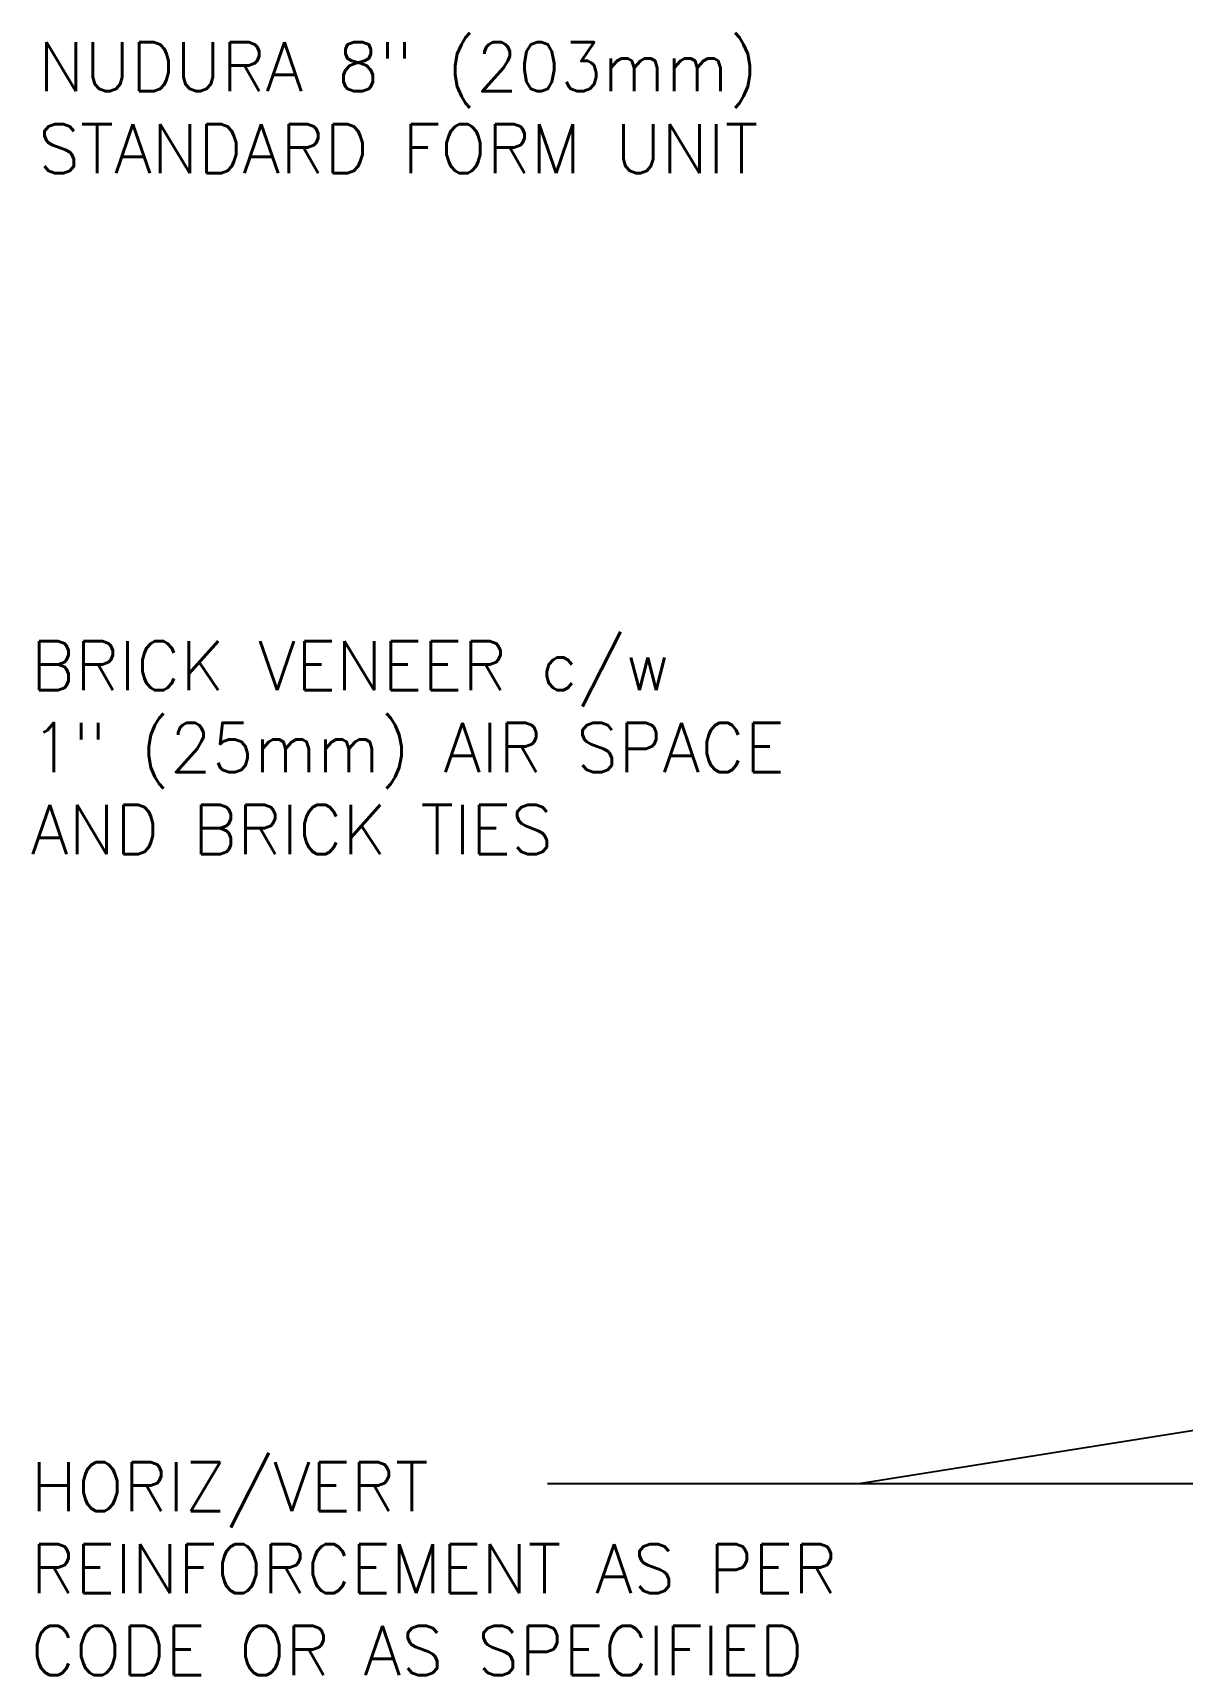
# Model space of a CAD drawing. Header units: inches. Extents: x 13.9 to 66.4, y 33.9 to 117.1.
# Drawn here: x 13.97 to 31.51, y 89.5 to 114.56 of the extents above; entities that cross this region are included whole.
import ezdxf

# ---------------------------------------------------------------- set-up
doc = ezdxf.new("R2010")
doc.units = ezdxf.units.IN
doc.header["$MEASUREMENT"] = 0
doc.linetypes.add('DASHEDX2', pattern=[1.5, 1, -0.5])
doc.layers.add('TEXT', color=4, linetype='Continuous')
doc.styles.add('DIM', font='romans.shx', dxfattribs={"width": 0.7})
doc.styles.add('ROMANS', font='romans.shx', dxfattribs={"height": 1.125})
doc.dimstyles.new('ext_12', dxfattribs={"dimscale": 12, "dimtxt": 0.09375, "dimasz": 0.09375, "dimexe": 0.09375, "dimexo": 0.0625, "dimgap": 0.0625, "dimtad": 1, "dimdec": 1, "dimzin": 3, "dimdsep": 46, "dimlunit": 4, "dimtxsty": 'DIM', "dimcen": 0.09, "dimdle": 0.09375, "dimclrt": 4, "dimadec": 0, "dimazin": 0, "dimtfac": 1, "dimtdec": 1, "dimtmove": 2, "dimatfit": 3, "dimfxl": 1, "dimfrac": 2, "dimtolj": 1, "dimtzin": 0, "dimarcsym": 0})

msp = doc.modelspace()

# ---------------------------------------------------------------- linework, layer by layer
at = {"layer": 'TEXT'}
msp.add_line((26.578, 92.423), (21.826, 92.423), dxfattribs=at)
for points in [[(38.973, 113.905, 0, 0.36, 0), (37.893, 113.905, 0, 0, 0), (26.69, 113.905, 0, 0, 0)], [(33.275, 104.769, 0, 0.36, 0), (32.195, 104.769, 0, 0, 0), (25.424, 104.769, 0, 0, 0)]]:
    msp.add_lwpolyline(points, format="xyseb", dxfattribs=at)

# ---------------------------------------------------------------- texts
at = {"layer": 'TEXT', "char_height": 0.75, "attachment_point": 4, "style": 'ROMANS'}
for s, insert, width in [('NUDURA 8" (203mm) STANDARD FORM UNIT', (14.05, 113.421), 14.92951), ('BRICK VENEER c/w \\P1" (25mm) AIR SPACE\\PAND BRICK TIES', (13.938, 103.658), 17.20614)]:
    msp.add_mtext(s, dxfattribs=dict(at, insert=insert, width=width))
at = {"layer": 'TEXT', "linetype": 'DASHEDX2', "insert": (13.938, 91.13), "char_height": 0.75, "width": 15.3273, "attachment_point": 4, "style": 'ROMANS'}
msp.add_mtext('HORIZ/VERT REINFORCEMENT AS PER CODE OR AS SPECIFIED', dxfattribs=at)

# ---------------------------------------------------------------- leaders
at = {"layer": 'TEXT'}
for points in [[(43.112, 95.054), (26.578, 92.423)], [(43.918, 92.423), (21.826, 92.423)]]:
    msp.add_leader(points, dimstyle='ext_12', override={"dimgap": 0.0625, "dimtad": 0}, dxfattribs=at)

doc.saveas('drawing.dxf')
